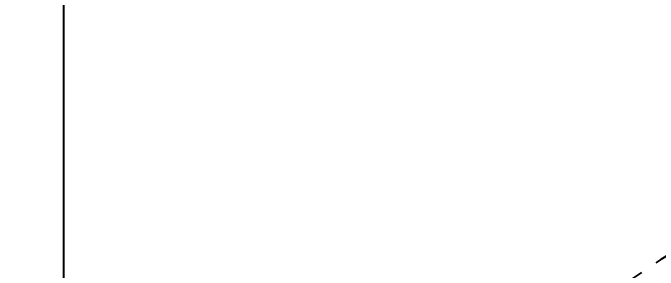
# Model space of a CAD drawing. Header units: millimetres. Extents: x -1 to 276, y -26 to 224.
# Drawn here: x 40.42 to 49.89, y 75.6 to 79.38 of the extents above; entities that cross this region are included whole.
import ezdxf

# ---------------------------------------------------------------- set-up
doc = ezdxf.new("R2010")
doc.units = ezdxf.units.MM
doc.linetypes.add('DASHED', pattern=[0.5, 0.25, -0.25])
doc.layers.add('DIMS', color=3, linetype='Continuous')
doc.layers.add('RINGS', color=1, linetype='DASHED')
doc.dimstyles.new('EZ_DIM', dxfattribs={"dimtxt": 2.5, "dimasz": 2.5, "dimexe": 1.25, "dimexo": 0.625, "dimtad": 1, "dimdec": 4, "dimzin": 0, "dimcen": 2.5, "dimazin": 3, "dimtfac": 1, "dimtmove": 0, "dimatfit": 3})

# ---------------------------------------------------------------- blocks, each defined once
blk = doc.blocks.new('_CLOSEDFILLED')
at = {"color": 0, "linetype": 'BYBLOCK'}
blk.add_solid([(-1, 0.164), (0, 0), (-1, -0.164)], dxfattribs=at)
blk = doc.blocks.new('*D6')
for p, q in [((39.17165, 193.75), (38.92165, 193.75)), ((39.42165, 20.94925), (39.42165, 193.75)), ((39.67925, 193.75), (39.42165, 193.75)), ((39.67925, 20.94925), (39.67925, 193.75)), ((39.92925, 193.75), (40.17925, 193.75))]:
    blk.add_line(p, q)
at = {"layer": 'Defpoints'}
for p in [(39.67925, 193.75), (39.42165, 20.94925), (39.67925, 20.94925)]:
    blk.add_point(p, dxfattribs=at)
at = {"layer": 'DIMS', "xscale": 0.25, "yscale": 0.25, "rotation": 180}
blk.add_blockref('_CLOSEDFILLED', (39.42165, 193.75), dxfattribs=at)
at = {"layer": 'DIMS', "xscale": 0.25, "yscale": 0.25}
blk.add_blockref('_CLOSEDFILLED', (39.67925, 193.75), dxfattribs=at)
at = {"layer": 'DIMS', "insert": (39.55045, 192.625), "char_height": 1, "attachment_point": 5}
blk.add_mtext('0,2576', dxfattribs=at)
blk = doc.blocks.new('*D7')
for p, q in [((38.65675, 183.75), (38.40675, 183.75)), ((38.90675, 20.94925), (38.90675, 183.75)), ((39.39665, 183.75), (38.90675, 183.75)), ((39.39665, 20.94925), (39.39665, 183.75)), ((39.64665, 183.75), (39.89665, 183.75))]:
    blk.add_line(p, q)
at = {"layer": 'Defpoints'}
for p in [(39.39665, 183.75), (38.90675, 20.94925), (39.39665, 20.94925)]:
    blk.add_point(p, dxfattribs=at)
at = {"layer": 'DIMS', "xscale": 0.25, "yscale": 0.25, "rotation": 180}
blk.add_blockref('_CLOSEDFILLED', (38.90675, 183.75), dxfattribs=at)
at = {"layer": 'DIMS', "xscale": 0.25, "yscale": 0.25}
blk.add_blockref('_CLOSEDFILLED', (39.39665, 183.75), dxfattribs=at)
at = {"layer": 'DIMS', "insert": (39.1517, 182.625), "char_height": 1, "attachment_point": 5}
blk.add_mtext('0,4899', dxfattribs=at)
blk = doc.blocks.new('*D8')
for p, q in [((39.67925, 20.94925), (39.67925, 203.75)), ((39.92925, 203.75), (40.91975, 203.75)), ((41.16975, 20.94925), (41.16975, 203.75))]:
    blk.add_line(p, q)
at = {"layer": 'Defpoints'}
for p in [(39.67925, 203.75), (39.67925, 20.94925), (41.16975, 20.94925)]:
    blk.add_point(p, dxfattribs=at)
at = {"layer": 'DIMS', "xscale": 0.25, "yscale": 0.25, "rotation": 180}
blk.add_blockref('_CLOSEDFILLED', (39.67925, 203.75), dxfattribs=at)
at = {"layer": 'DIMS', "xscale": 0.25, "yscale": 0.25}
blk.add_blockref('_CLOSEDFILLED', (41.16975, 203.75), dxfattribs=at)
at = {"layer": 'DIMS', "insert": (40.4245, 204.875), "char_height": 1, "attachment_point": 5}
blk.add_mtext('1,4905', dxfattribs=at)
blk = doc.blocks.new('*D9')
for p, q in [((39.14665, 223.75), (38.89665, 223.75)), ((39.39665, 20.94925), (39.39665, 223.75)), ((39.42165, 223.75), (39.39665, 223.75)), ((39.42165, 20.94925), (39.42165, 223.75)), ((39.67165, 223.75), (39.92165, 223.75))]:
    blk.add_line(p, q)
at = {"layer": 'Defpoints'}
for p in [(39.42165, 223.75), (39.39665, 20.94925), (39.42165, 20.94925)]:
    blk.add_point(p, dxfattribs=at)
at = {"layer": 'DIMS', "xscale": 0.25, "yscale": 0.25}
blk.add_blockref('_CLOSEDFILLED', (39.42165, 223.75), dxfattribs=at)
at = {"layer": 'DIMS', "xscale": 0.25, "yscale": 0.25, "rotation": 180}
blk.add_blockref('_CLOSEDFILLED', (39.39665, 223.75), dxfattribs=at)
at = {"layer": 'DIMS', "insert": (39.40915, 222.625), "char_height": 1, "attachment_point": 5}
blk.add_mtext('0,0250', dxfattribs=at)

msp = doc.modelspace()

# ---------------------------------------------------------------- linework, layer by layer
at = {"layer": 'RINGS'}
msp.add_circle((59.89975, 59.89975), 16.63, dxfattribs=at)
at = {"layer": 'RINGS', "linetype": 'DASHED'}
msp.add_arc((59.89975, 59.89975), 18.73, 240, 210, dxfattribs=at)

# ---------------------------------------------------------------- dimensions: what is measured, and where the dimension line sits
at = {"layer": 'DIMS'}
for base, p1, p2, picture, middle in [((39.42165, 223.75), (39.42165, 20.94925), (39.39665, 20.94925), '*D9', (39.40915, 222.625)), ((39.67925, 203.75), (39.67925, 20.94925), (41.16975, 20.94925), '*D8', (40.4245, 204.875)), ((39.67925, 193.75), (39.67925, 20.94925), (39.42165, 20.94925), '*D6', (39.55045, 192.625)), ((39.39665, 183.75), (39.39665, 20.94925), (38.90675, 20.94925), '*D7', (39.1517, 182.625))]:
    dim = msp.add_linear_dim(base=base, p1=p1, p2=p2, dimstyle='EZ_DIM', dxfattribs=at)
    dim.commit()
    dim.dimension.update_dxf_attribs({"geometry": picture, "text_midpoint": middle})

doc.saveas('drawing.dxf')
